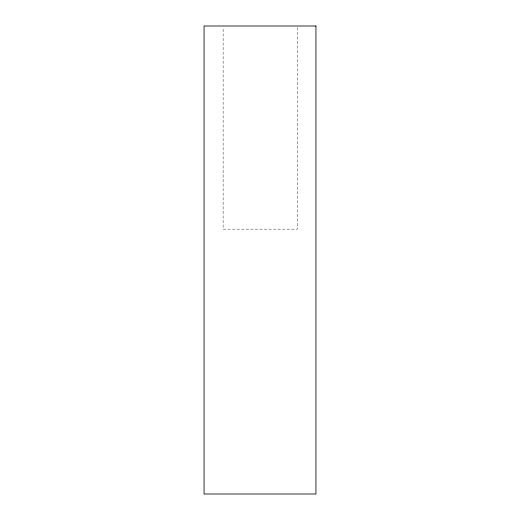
<?xml version="1.0" encoding="UTF-8"?>
<svg xmlns="http://www.w3.org/2000/svg" width="520" height="520" viewBox="0 0 520 520"><rect width="100%" height="100%" fill="white"/><g stroke="black" fill="none" stroke-linecap="round" stroke-linejoin="round"><path stroke-width="0.39" stroke-dasharray="2.6 1.95" d="M297.369 27.619L297.369 229.151L223.125 229.151L223.125 27.619"/><path stroke-width="0.78" d="M315.939 26L204.061 26L204.061 494L315.939 494L315.939 26"/></g></svg>
